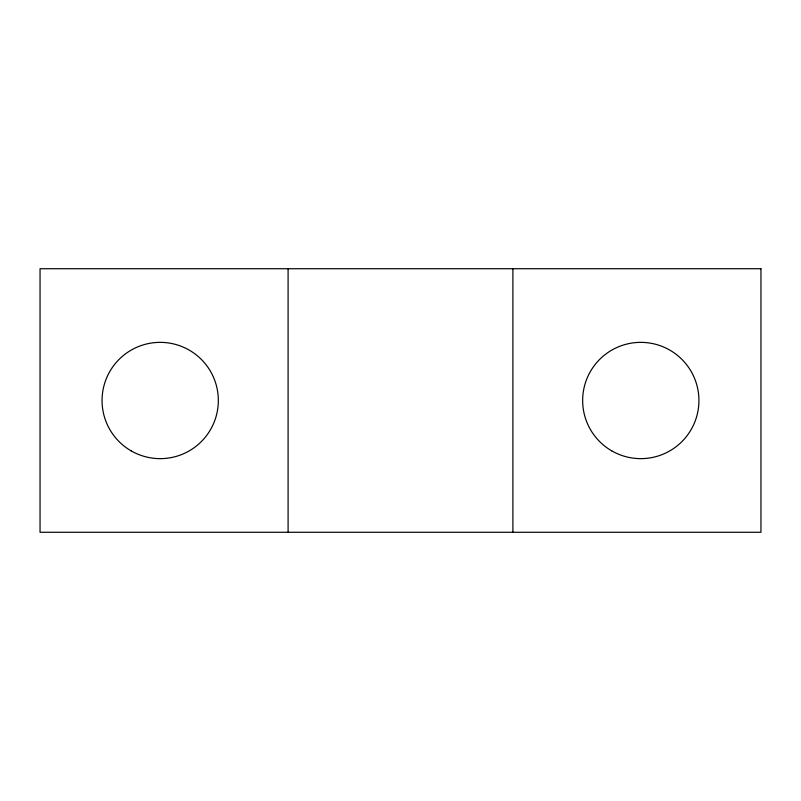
<?xml version="1.0" encoding="UTF-8"?>
<svg xmlns="http://www.w3.org/2000/svg" width="801" height="801" viewBox="0 0 801 801"><rect width="100%" height="100%" fill="white"/><g stroke="black" fill="none" stroke-linecap="round" stroke-linejoin="round"><path stroke-width="1.2" d="M512.9 268.725L512.9 532.275M288.1 268.725L288.1 532.275M760.95 268.725L40.05 268.725L40.05 532.275L760.95 532.275L760.95 268.725M131.134 450.853A58.133 58.133 0 0 0 218.333 400.5A58.133 58.133 0 0 0 131.134 350.147A58.133 58.133 0 0 0 131.134 450.853M611.734 450.853A58.133 58.133 0 0 0 698.933 400.5A58.133 58.133 0 0 0 611.734 350.147A58.133 58.133 0 0 0 611.734 450.853"/></g></svg>
